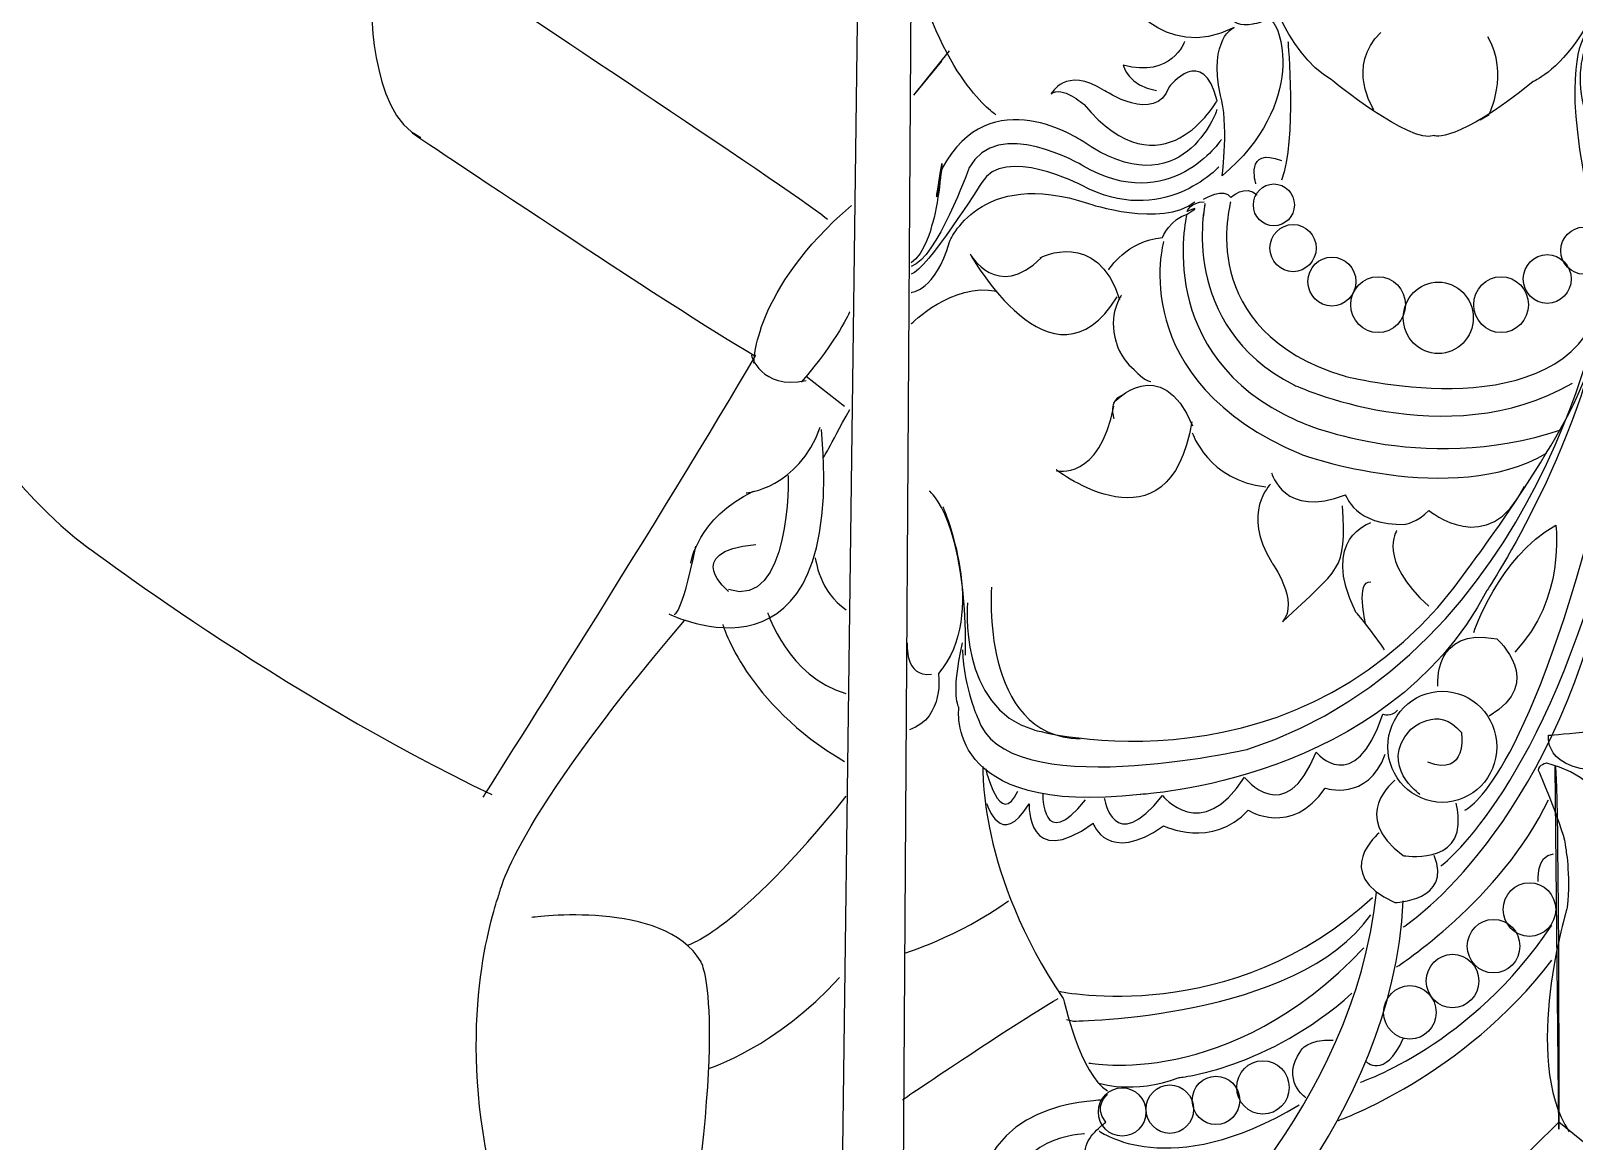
# Model space of a CAD drawing. Header units: inches. Extents: x -172 to 397, y -177 to 127.
# Drawn here: x 348.832 to 351.168, y -69.355 to -67.674 of the extents above; entities that cross this region are included whole.
import ezdxf

# ---------------------------------------------------------------- set-up
doc = ezdxf.new("R2010")
doc.units = ezdxf.units.IN
doc.header["$MEASUREMENT"] = 0

# ---------------------------------------------------------------- blocks, each defined once
blk = doc.blocks.new('TITLE BLOCK NEW 29102024')
at = {"color": 4}
for p, q in [((-528.3597, -67.133), (-528.3752, -69.4876)), ((-528.4373, -67.1699), (-528.4683, -69.5034)), ((-528.3584, -67.7711), (-528.3041, -67.7039)), ((-528.3584, -67.7711), (-528.3157, -67.7197)), ((-528.5214, -68.1968), (-528.4632, -68.2423)), ((-527.3818, -69.3266), (-527.4595, -69.4032)), ((-527.2939, -69.3978), (-527.3818, -69.3266))]:
    blk.add_line(p, q, dxfattribs=at)
for centre, major_axis, ratio, start_param, end_param in [((-527.5707, -69.0125), (2.4749, 2.4749), 1, 5.497787, 11.780972), ((-527.5681, -69.0092), (2.4109, 2.4109), 1, 5.497787, 11.780972), ((-527.8132, -67.9374), (0, 0.0317), 0.979221, 3.141593, 9.424778), ((-527.7841, -68.0028), (0, 0.0357), 0.978899, 3.141593, 9.424778), ((-527.3437, -68.0067), (0, 0.0356), 0.981812, 3.141593, 9.424778), ((-527.7253, -68.0535), (0, 0.037), 0.979949, 3.141593, 9.424778), ((-527.3993, -68.0496), (0, 0.037), 0.979949, 3.141593, 9.424778), ((-527.6554, -68.0885), (0, 0.0423), 0.978599, 3.141593, 9.424778), ((-527.5642, -68.1084), (0, 0.0541), 0.9798, 3.141593, 9.424778), ((-527.4692, -68.0885), (0, 0.0423), 0.977765, 3.141593, 9.424778), ((-527.5581, -68.7581), (0, 0.0841), 0.980011, 3.141593, 9.424778), ((-527.4262, -69.0045), (0, 0.0406), 0.978575, 3.141593, 9.424778), ((-527.4805, -69.06), (0, 0.0406), 0.979161, 3.141593, 9.424778), ((-527.5426, -69.1128), (0, 0.0405), 0.981718, 3.141593, 9.424778), ((-527.6072, -69.1603), (0, 0.0405), 0.980853, 3.141593, 9.424778), ((-527.8297, -69.2739), (0, 0.0405), 0.981138, 3.141593, 9.424778), ((-528.0428, -69.3111), (0, 0.0366), 0.981982, 3.141593, 9.424778), ((-527.9707, -69.3068), (0, 0.0367), 0.978826, 3.141593, 9.424778), ((-527.9008, -69.2936), (0, 0.0367), 0.978825, 3.141593, 9.424778)]:
    blk.add_ellipse(centre, major_axis=major_axis, ratio=ratio, start_param=start_param, end_param=end_param, dxfattribs=at)
for points, knots in [([(-526.8917, -67.8483), (-526.8917, -67.8483), (-526.6006, -67.5078), (-526.8179, -67.1197), (-527.4854, -65.7814), (-527.5475, -65.6547), (-527.5475, -65.6547), (-527.5475, -65.6547), (-528.1954, -66.8822), (-528.2692, -67.0208), (-528.2692, -67.0208), (-528.3584, -67.2228), (-528.3584, -67.2623)], [0, 0, 0, 0, 1, 1, 1, 2, 2, 2, 3, 3, 3, 4, 4, 4, 4]), ([(-527.863, -67.3389), (-527.863, -67.3389), (-527.8656, -67.6635), (-527.7259, -67.7481), (-527.7259, -67.7481), (-527.607, -67.8457), (-527.5707, -67.8325), (-527.5707, -67.8325), (-527.5371, -67.8457), (-527.4206, -67.7506), (-527.4206, -67.7506), (-527.2758, -67.6926), (-527.2706, -67.3468), (-527.2706, -67.3468), (-527.281, -67.2465), (-527.2914, -67.1858), (-527.2914, -67.1858), (-527.3301, -67.067), (-527.563, -67.0775), (-527.563, -67.0775), (-527.8113, -67.0564), (-527.8242, -67.1673), (-527.8242, -67.1673), (-527.863, -67.3389), (-527.863, -67.3389)], [0, 0, 0, 0, 1, 1, 1, 2, 2, 2, 3, 3, 3, 4, 4, 4, 5, 5, 5, 6, 6, 6, 7, 7, 7, 8, 8, 8, 8]), ([(-527.8216, -67.6557), (-527.8009, -67.6583), (-527.7621, -67.785), (-527.8915, -67.8932), (-527.8915, -67.8932), (-527.8811, -67.8113), (-527.894, -67.7718), (-527.9122, -67.6847), (-527.8734, -67.6688), (-527.8734, -67.6688), (-527.982, -67.7242), (-528.0467, -67.6134), (-528.0467, -67.6134), (-528.0467, -67.6134), (-527.9569, -67.6235), (-527.8915, -67.5818), (-527.8708, -67.5686), (-527.8371, -67.5923), (-527.8371, -67.5923), (-527.812, -67.6331), (-527.8182, -67.6506), (-527.8281, -67.6581), (-527.8355, -67.6635), (-527.8449, -67.6635), (-527.8449, -67.6635), (-527.8837, -67.6715), (-527.8889, -67.6372), (-527.8889, -67.6213)], [0, 0, 0, 0, 1, 1, 1, 2, 2, 2, 3, 3, 3, 4, 4, 4, 5, 5, 5, 6, 6, 6, 7, 7, 7, 8, 8, 8, 9, 9, 9, 9]), ([(-527.3276, -67.682), (-527.3482, -67.6847), (-527.387, -67.8113), (-527.2577, -67.9196), (-527.2577, -67.9196), (-527.268, -67.8378), (-527.2551, -67.7981), (-527.237, -67.7111), (-527.2758, -67.6952), (-527.2758, -67.6952), (-527.1671, -67.7506), (-527.1025, -67.6398), (-527.1025, -67.6398), (-527.1025, -67.6398), (-527.1923, -67.6498), (-527.2577, -67.6081), (-527.2784, -67.5949), (-527.312, -67.6187), (-527.312, -67.6187), (-527.3372, -67.6596), (-527.331, -67.6769), (-527.3211, -67.6844), (-527.3136, -67.69), (-527.3043, -67.69), (-527.3043, -67.69), (-527.2655, -67.6979), (-527.2603, -67.6635), (-527.2603, -67.6477)], [0, 0, 0, 0, 1, 1, 1, 2, 2, 2, 3, 3, 3, 4, 4, 4, 5, 5, 5, 6, 6, 6, 7, 7, 7, 8, 8, 8, 9, 9, 9, 9]), ([(-527.9484, -67.69), (-527.9484, -67.69), (-527.9682, -67.746), (-528.0415, -67.7256), (-528.0415, -67.7256), (-528.033, -67.7588), (-527.9907, -67.7639)], [0, 0, 0, 0, 1, 1, 1, 2, 2, 2, 2]), ([(-527.5009, -67.8088), (-527.5009, -67.8088), (-527.4873, -67.8003), (-527.4873, -67.8003), (-527.4873, -67.8003), (-527.4563, -67.7396), (-527.4892, -67.683)], [0, 0, 0, 0, 1, 1, 1, 2, 2, 2, 2]), ([(-527.3418, -67.68), (-527.3418, -67.68), (-527.3748, -67.7191), (-527.3454, -67.8829), (-527.3438, -67.892), (-527.3419, -67.9016), (-527.3398, -67.9117)], [0, 0, 0, 0, 1, 1, 1, 2, 2, 2, 2]), ([(-527.8992, -67.7797), (-527.8992, -67.7797), (-527.982, -67.9275), (-528.101, -67.785), (-528.101, -67.785), (-528.1346, -67.7559), (-528.1501, -67.7691), (-528.1501, -67.7691), (-528.1295, -67.7269), (-528.0699, -67.7639), (-528.0699, -67.7639), (-527.9923, -67.8167), (-527.9717, -67.7586), (-527.9717, -67.7586), (-527.9199, -67.6926), (-527.8992, -67.7797)], [0, 0, 0, 0, 1, 1, 1, 2, 2, 2, 3, 3, 3, 4, 4, 4, 5, 5, 5, 5]), ([(-527.8992, -67.7929), (-527.8992, -67.7929), (-527.951, -67.946), (-528.1036, -67.8405), (-528.1036, -67.8405), (-528.2433, -67.7454), (-528.3157, -67.8827), (-528.3338, -67.983), (-528.3157, -67.8747), (-528.3157, -67.8747), (-528.3157, -67.8747), (-528.3209, -67.9381), (-528.3313, -67.9698), (-528.3313, -67.9698), (-528.3416, -68.012), (-528.3623, -68.0252)], [0, 0, 0, 0, 1, 1, 1, 2, 2, 2, 3, 3, 3, 4, 4, 4, 5, 5, 5, 5]), ([(-527.8927, -67.8385), (-527.8927, -67.8385), (-527.9704, -67.9553), (-528.1023, -67.878), (-528.1023, -67.878), (-528.2323, -67.8008), (-528.275, -67.882), (-528.275, -67.882), (-528.3235, -68.0186), (-528.3623, -68.0305)], [0, 0, 0, 0, 1, 1, 1, 2, 2, 2, 3, 3, 3, 3]), ([(-527.8966, -67.88), (-527.8966, -67.88), (-527.982, -67.9731), (-528.1043, -67.9077), (-528.1043, -67.9077), (-528.2226, -67.8463), (-528.2555, -67.9037), (-528.2555, -67.9037), (-528.339, -68.0365), (-528.3623, -68.0423)], [0, 0, 0, 0, 1, 1, 1, 2, 2, 2, 3, 3, 3, 3]), ([(-528.3623, -68.07), (-528.3623, -68.07), (-528.3254, -68.0674), (-528.3043, -67.9935), (-528.3043, -67.9935), (-528.2595, -67.88), (-528.0936, -67.9354), (-528.0936, -67.9354), (-527.9829, -67.9724), (-527.9329, -67.9328)], [0, 0, 0, 0, 1, 1, 1, 2, 2, 2, 3, 3, 3, 3]), ([(-527.9199, -67.9289), (-527.9199, -67.9289), (-527.8876, -67.9091), (-527.8785, -67.9262), (-527.8785, -67.9262), (-527.8565, -67.9051), (-527.8384, -67.9222)], [0, 0, 0, 0, 1, 1, 1, 2, 2, 2, 2]), ([(-528.0635, -68.0358), (-528.0635, -68.0358), (-528.035, -67.9909), (-527.982, -67.9869), (-527.982, -67.9869), (-527.9691, -67.9579), (-527.9445, -67.9513), (-527.9174, -67.9354), (-527.9445, -67.9473), (-527.9445, -67.9473), (-527.9445, -67.9473), (-527.9393, -67.9328), (-527.9186, -67.9328)], [0, 0, 0, 0, 1, 1, 1, 2, 2, 2, 3, 3, 3, 4, 4, 4, 4]), ([(-527.9199, -67.9566), (-527.9199, -67.9566), (-527.9174, -67.9354), (-527.9174, -67.9354), (-527.9174, -67.9354), (-527.9587, -68.1202), (-527.7828, -68.21), (-527.7828, -68.21), (-527.5526, -68.3182), (-527.3612, -68.2073)], [0, 0, 0, 0, 1, 1, 1, 2, 2, 2, 3, 3, 3, 3]), ([(-527.8785, -67.9328), (-527.8785, -67.9328), (-527.9355, -68.1281), (-527.7052, -68.1968), (-527.7052, -68.1968), (-527.4, -68.276), (-527.325, -68.107)], [0, 0, 0, 0, 1, 1, 1, 2, 2, 2, 2]), ([(-527.9452, -67.9533), (-527.9452, -67.9533), (-527.9975, -68.1651), (-527.7783, -68.2641), (-527.7783, -68.2641), (-527.592, -68.3493), (-527.3786, -68.278)], [0, 0, 0, 0, 1, 1, 1, 2, 2, 2, 2]), ([(-527.9801, -67.9928), (-527.9801, -67.9928), (-528.0396, -68.2028), (-527.771, -68.3156), (-527.771, -68.3156), (-527.5426, -68.3968), (-527.4006, -68.3136)], [0, 0, 0, 0, 1, 1, 1, 2, 2, 2, 2]), ([(-528.2847, -68.6112), (-528.2821, -68.6719), (-528.2614, -68.7142), (-528.2614, -68.7142), (-528.2226, -68.8462), (-527.8527, -68.7618), (-527.8527, -68.7618), (-527.4051, -68.6165), (-527.312, -68.0648), (-527.312, -68.0648), (-527.3327, -68.2812), (-527.4905, -68.5214), (-527.4905, -68.5214), (-527.6432, -68.8118), (-528.0156, -68.8303), (-528.0156, -68.8303), (-528.3157, -68.8647), (-528.2899, -68.6984), (-528.2899, -68.6984), (-528.2899, -68.6984), (-528.3028, -68.6825), (-528.2847, -68.6007)], [0, 0, 0, 0, 1, 1, 1, 2, 2, 2, 3, 3, 3, 4, 4, 4, 5, 5, 5, 6, 6, 6, 7, 7, 7, 7]), ([(-528.0441, -68.074), (-528.0441, -68.074), (-528.0654, -68.1037), (-528.0518, -68.1453), (-528.0518, -68.1453), (-528.048, -68.1671), (-528.0247, -68.1869), (-528.0247, -68.1869), (-528.0092, -68.2047), (-527.9994, -68.2047)], [0, 0, 0, 0, 1, 1, 1, 2, 2, 2, 3, 3, 3, 3]), ([(-528.2769, -68.5399), (-528.2769, -68.5399), (-528.2924, -68.6984), (-528.176, -68.7326), (-528.176, -68.7326), (-527.7673, -68.8462), (-527.5164, -68.4845), (-527.5164, -68.4845), (-527.356, -68.2707), (-527.3353, -68.1756)], [0, 0, 0, 0, 1, 1, 1, 2, 2, 2, 3, 3, 3, 3]), ([(-527.5241, -68.854), (-527.5241, -68.854), (-527.4413, -68.8224), (-527.3353, -68.4343), (-527.3353, -68.4343), (-527.3172, -68.3393), (-527.3146, -68.2575)], [0, 0, 0, 0, 1, 1, 1, 2, 2, 2, 2]), ([(-529.3945, -70.1423), (-529.9997, -69.2131), (-529.7566, -68.2997), (-529.7566, -68.2997), (-530.1032, -68.833), (-530.1912, -70.1635), (-530.1912, -70.1635), (-530.217, -70.628), (-530.5016, -70.6597), (-530.5016, -70.6597), (-530.5016, -70.6597), (-530.1317, -70.6478), (-529.8368, -70.145), (-529.8368, -70.145), (-529.6816, -70.2637), (-529.5496, -70.2836)], [0, 0, 0, 0, 1, 1, 1, 2, 2, 2, 3, 3, 3, 4, 4, 4, 5, 5, 5, 5]), ([(-527.8165, -68.3433), (-527.8165, -68.3433), (-527.7976, -68.4133), (-527.7048, -68.3763), (-527.7048, -68.3763), (-527.69, -68.4238), (-527.6147, -68.4212), (-527.6147, -68.4212), (-527.5966, -68.4185), (-527.5784, -68.4), (-527.5784, -68.4), (-527.4879, -68.4766), (-527.4336, -68.3631)], [0, 0, 0, 0, 1, 1, 1, 2, 2, 2, 3, 3, 3, 4, 4, 4, 4]), ([(-527.8183, -68.3604), (-527.8183, -68.3604), (-527.8628, -68.4034), (-527.8163, -68.479), (-527.8163, -68.479), (-527.7738, -68.5383), (-527.8001, -68.569), (-527.7132, -68.4852), (-527.7031, -68.4933), (-527.7091, -68.3932)], [0, 0, 0, 0, 1, 1, 1, 2, 2, 2, 3, 3, 3, 3]), ([(-528.3143, -68.3948), (-528.3143, -68.3948), (-528.2434, -68.5566), (-528.321, -68.647), (-528.321, -68.647), (-528.3109, -68.7136), (-528.3649, -68.7326)], [0, 0, 0, 0, 1, 1, 1, 2, 2, 2, 2]), ([(-527.6457, -68.6112), (-527.6587, -68.5901), (-527.6897, -68.5531), (-527.6897, -68.5531), (-527.744, -68.4423), (-527.6664, -68.4185), (-527.6664, -68.4185)], [0, 0, 0, 0, 1, 1, 1, 2, 2, 2, 2]), ([(-527.5105, -68.5848), (-527.5105, -68.5848), (-527.4737, -68.472), (-527.3864, -68.4225), (-527.3864, -68.4225), (-527.3709, -68.5353), (-527.4485, -68.6145)], [0, 0, 0, 0, 1, 1, 1, 2, 2, 2, 2]), ([(-528.9139, -69.7153), (-529.0404, -69.6609), (-528.9741, -69.4904), (-528.9741, -69.4904), (-529.0542, -69.2535), (-529.0107, -69.0621), (-528.9926, -69.0013), (-528.9887, -68.988), (-528.986, -68.981), (-528.986, -68.981), (-528.986, -68.981), (-528.9699, -68.8775), (-528.7057, -68.567)], [0, 0, 0, 0, 1, 1, 1, 2, 2, 2, 3, 3, 3, 4, 4, 4, 4]), ([(-527.5649, -68.666), (-527.5649, -68.666), (-527.5726, -68.5749), (-527.4756, -68.5948), (-527.4756, -68.5948), (-527.4, -68.66), (-527.4873, -68.7116)], [0, 0, 0, 0, 1, 1, 1, 2, 2, 2, 2]), ([(-527.592, -68.8303), (-527.592, -68.8303), (-527.6541, -68.7868), (-527.6075, -68.7333), (-527.6075, -68.7333), (-527.5642, -68.6917), (-527.5293, -68.7366), (-527.5293, -68.7366), (-527.519, -68.805), (-527.5798, -68.7815)], [0, 0, 0, 0, 1, 1, 1, 2, 2, 2, 3, 3, 3, 3]), ([(-528.07, -68.8357), (-528.07, -68.8357), (-528.0557, -68.9267), (-527.982, -68.8317), (-527.982, -68.8317), (-527.9225, -68.9069), (-527.8578, -68.804), (-527.8578, -68.804), (-527.7957, -68.8847), (-527.7492, -68.766), (-527.7492, -68.766), (-527.691, -68.8372), (-527.6483, -68.7086), (-527.6483, -68.7086), (-527.6357, -68.7136), (-527.626, -68.7026)], [0, 0, 0, 0, 1, 1, 1, 2, 2, 2, 3, 3, 3, 4, 4, 4, 5, 5, 5, 5]), ([(-527.2525, -68.9808), (-527.2499, -68.9571), (-527.237, -68.9174), (-527.237, -68.9174), (-527.2396, -68.862), (-527.2241, -68.8198), (-527.2241, -68.8198), (-527.2473, -68.8118), (-527.2732, -68.7908), (-527.2732, -68.7908), (-527.4077, -68.8092), (-527.3974, -68.7406), (-527.3974, -68.7406), (-527.3974, -68.7406), (-527.3043, -68.7326), (-527.2629, -68.7274), (-527.2629, -68.7274), (-527.1878, -68.7749), (-527.1801, -68.7749)], [0, 0, 0, 0, 1, 1, 1, 2, 2, 2, 3, 3, 3, 4, 4, 4, 5, 5, 5, 6, 6, 6, 6]), ([(-528.2536, -68.7881), (-528.2536, -68.7881), (-528.2614, -68.9491), (-528.132, -69.1391), (-528.132, -69.1391), (-528.1062, -69.2553), (-528.0648, -69.2791)], [0, 0, 0, 0, 1, 1, 1, 2, 2, 2, 2]), ([(-528.2478, -68.8442), (-528.2478, -68.8442), (-528.2264, -68.9154), (-528.1838, -68.8442), (-528.1838, -68.8442), (-528.1877, -68.9471), (-528.0868, -68.8739), (-528.0868, -68.8739), (-528.0654, -68.9372), (-527.9801, -68.8779), (-527.9801, -68.8779), (-527.9064, -68.9134), (-527.852, -68.854), (-527.852, -68.854), (-527.7861, -68.8957), (-527.7356, -68.8205), (-527.7356, -68.8205), (-527.6716, -68.8422), (-527.6444, -68.769)], [0, 0, 0, 0, 1, 1, 1, 2, 2, 2, 3, 3, 3, 4, 4, 4, 5, 5, 5, 6, 6, 6, 6]), ([(-527.1956, -69.1284), (-527.1956, -69.1284), (-527.1904, -69.0486), (-527.2603, -68.9769), (-527.2603, -68.9769), (-527.2887, -68.9424), (-527.2914, -68.8998), (-527.2914, -68.8998), (-527.2914, -68.812), (-527.4, -68.7828), (-527.4, -68.7828), (-527.4129, -68.7855), (-527.4129, -68.7934), (-527.4129, -68.7934), (-527.3715, -68.8892), (-527.3715, -68.9105), (-527.3715, -68.9105), (-527.3638, -68.9503), (-527.3689, -69.0009), (-527.3689, -69.0009), (-527.4388, -69.2294), (-527.3663, -69.3411)], [0, 0, 0, 0, 1, 1, 1, 2, 2, 2, 3, 3, 3, 4, 4, 4, 5, 5, 5, 6, 6, 6, 7, 7, 7, 7]), ([(-527.3818, -69.3371), (-527.3818, -68.7881), (-527.3871, -68.7881), (-527.3871, -68.7881), (-527.3871, -68.7881), (-527.3818, -69.3371), (-527.3818, -69.3371)], [0, 0, 0, 0, 1, 1, 1, 2, 2, 2, 2]), ([(-527.6302, -68.8092), (-527.6302, -68.8092), (-527.7, -68.862), (-527.6173, -68.9228), (-527.6173, -68.9228), (-527.5276, -68.9387), (-527.534, -68.8622), (-527.5344, -68.8565), (-527.5355, -68.8503), (-527.5371, -68.8435)], [0, 0, 0, 0, 1, 1, 1, 2, 2, 2, 3, 3, 3, 3]), ([(-527.6535, -68.8884), (-527.6535, -68.8884), (-527.7285, -68.9491), (-527.6302, -68.994), (-527.6302, -68.994), (-527.5422, -68.9913), (-527.5707, -68.9228)], [0, 0, 0, 0, 1, 1, 1, 2, 2, 2, 2]), ([(-528.7076, -69.5748), (-528.6378, -69.1511), (-528.6805, -69.0837), (-528.6805, -69.0837), (-528.7363, -68.9887), (-528.9365, -69.0165), (-528.9365, -69.0165)], [0, 0, 0, 0, 1, 1, 1, 2, 2, 2, 2]), ([(-528.0754, -69.293), (-528.087, -69.295), (-528.2557, -69.295), (-528.2634, -69.4566), (-528.2634, -69.4566), (-528.2864, -69.5751), (-528.1732, -69.6282), (-528.1732, -69.6282), (-528.0237, -69.6756), (-527.9125, -69.5789), (-527.9125, -69.5789), (-527.6326, -69.3266), (-527.6173, -68.9913)], [0, 0, 0, 0, 1, 1, 1, 2, 2, 2, 3, 3, 3, 4, 4, 4, 4]), ([(-528.0998, -69.3443), (-528.0998, -69.3443), (-528.2148, -69.3457), (-528.2109, -69.4581), (-528.2109, -69.4581), (-528.2301, -69.5443), (-528.1573, -69.5786), (-528.1573, -69.5786), (-528.0539, -69.6091), (-527.9632, -69.543), (-527.9632, -69.543), (-527.6912, -69.3072), (-527.658, -68.9788)], [0, 0, 0, 0, 1, 1, 1, 2, 2, 2, 3, 3, 3, 4, 4, 4, 4]), ([(-528.1269, -69.1708), (-528.1269, -69.1708), (-528.1165, -69.1735), (-528.1165, -69.1735), (-528.1165, -69.1735), (-527.7776, -69.1708), (-527.6664, -69.0125)], [0, 0, 0, 0, 1, 1, 1, 2, 2, 2, 2]), ([(-528.079, -69.2672), (-528.079, -69.2672), (-528.0263, -69.285), (-527.9566, -69.259), (-527.9566, -69.259), (-527.8229, -69.2461), (-527.6949, -69.1313)], [0, 0, 0, 0, 1, 1, 1, 2, 2, 2, 2]), ([(-527.7647, -69.2896), (-527.7647, -69.2896), (-527.8035, -69.2632), (-527.7725, -69.2183), (-527.7725, -69.2183), (-527.7621, -69.1999), (-527.7233, -69.2025)], [0, 0, 0, 0, 1, 1, 1, 2, 2, 2, 2]), ([(-528.1644, -69.5681), (-528.1838, -69.5219), (-528.1424, -69.5087), (-528.1424, -69.5087), (-528.1618, -69.4533), (-528.0997, -69.4507), (-528.0997, -69.4507), (-528.1178, -69.4097), (-528.0959, -69.382), (-528.0959, -69.382), (-528.1072, -69.361), (-528.0823, -69.3382), (-528.0718, -69.3299), (-528.071, -69.3293), (-528.0702, -69.3287), (-528.0696, -69.3282), (-528.0682, -69.3272), (-528.0674, -69.3266), (-528.0674, -69.3266), (-528.0881, -69.3029), (-528.0648, -69.2844), (-528.0648, -69.2844)], [0, 0, 0, 0, 1, 1, 1, 2, 2, 2, 3, 3, 3, 4, 4, 4, 5, 5, 5, 6, 6, 6, 7, 7, 7, 7])]:
    blk.add_open_spline(points, degree=3, knots=knots, dxfattribs=at)
for points in [[(-529.9376, -67.1567), (-529.9376, -67.1567), (-530.0877, -68.097), (-529.6065, -68.4582)], [(-528.2342, -67.8008), (-528.2342, -67.8008), (-528.3196, -67.7454), (-528.3623, -67.5553)], [(-529.1797, -67.62), (-529.1797, -67.62), (-529.1849, -67.7988), (-529.1047, -67.8352)], [(-528.9896, -67.62), (-528.9896, -67.62), (-528.5166, -67.9333), (-528.489, -67.9592)], [(-527.7919, -67.69), (-527.7919, -67.69), (-527.7783, -67.8385), (-527.8016, -67.8999)], [(-527.6619, -67.7929), (-527.6619, -67.7929), (-527.7046, -67.7276), (-527.6512, -67.6761)], [(-529.1176, -67.8285), (-529.1176, -67.8285), (-528.7201, -68.0956), (-528.6003, -68.1651)], [(-527.8404, -67.9057), (-527.8404, -67.9057), (-527.8578, -67.8483), (-527.8016, -67.8702)], [(-528.6003, -68.177), (-528.6003, -68.177), (-528.6027, -68.0679), (-528.4528, -67.9381)], [(-528.1669, -68.0173), (-528.1669, -68.0173), (-528.0808, -67.9725), (-528.0467, -68.0808)], [(-528.273, -68.012), (-528.273, -68.012), (-528.2318, -68.0837), (-528.1657, -68.0178)], [(-528.273, -68.012), (-528.273, -68.012), (-528.1484, -68.2354), (-528.0506, -68.0768)], [(-528.3623, -68.1176), (-528.3623, -68.1176), (-528.3004, -68.0542), (-528.2323, -68.0681)], [(-528.4554, -68.0991), (-528.4554, -68.0991), (-528.4723, -68.1407), (-528.5291, -68.206)], [(-529.0103, -68.8343), (-529.0103, -68.8343), (-528.728, -68.3896), (-528.5977, -68.1651)], [(-528.6041, -68.1651), (-528.6041, -68.1651), (-528.5904, -68.2175), (-528.5214, -68.2034)], [(-528.0557, -68.2369), (-528.0557, -68.2369), (-527.9843, -68.1581), (-527.9364, -68.272)], [(-528.0552, -68.2612), (-528.0552, -68.2612), (-528.0637, -68.2317), (-528.043, -68.2255)], [(-528.4955, -68.3209), (-528.4955, -68.3209), (-528.4864, -68.3053), (-528.4554, -68.247)], [(-528.1421, -68.3402), (-528.1421, -68.3402), (-528.0773, -68.3555), (-528.0557, -68.2423)], [(-528.6119, -68.3736), (-528.6119, -68.3736), (-528.5336, -68.367), (-528.5, -68.274)], [(-527.9374, -68.266), (-527.9713, -68.4719), (-528.143, -68.3384), (-528.143, -68.3384)], [(-528.729, -68.5568), (-528.729, -68.5568), (-528.4612, -68.6915), (-528.4981, -68.2773)], [(-527.9368, -68.2826), (-527.9368, -68.2826), (-527.9122, -68.3551), (-527.8255, -68.3644)], [(-528.5485, -68.3473), (-528.5485, -68.3473), (-528.5437, -68.551), (-528.6391, -68.52)], [(-528.696, -68.4799), (-528.696, -68.4799), (-528.6865, -68.4122), (-528.6009, -68.371)], [(-528.28, -68.6192), (-528.2777, -68.4144), (-528.3343, -68.371), (-528.3343, -68.371)], [(-527.627, -68.4304), (-527.627, -68.4304), (-527.658, -68.474), (-527.5784, -68.5453)], [(-529.6195, -68.4482), (-529.6195, -68.4482), (-529.3139, -68.6798), (-528.9973, -68.8303)], [(-528.7212, -68.5571), (-528.7212, -68.5571), (-528.7115, -68.566), (-528.6882, -68.4542)], [(-528.6384, -68.5228), (-528.6384, -68.5228), (-528.7129, -68.4634), (-528.5977, -68.4515)], [(-527.5604, -68.9386), (-527.5604, -68.9386), (-527.4155, -68.833), (-527.312, -68.4582)], [(-528.5075, -68.472), (-528.5075, -68.472), (-528.5012, -68.5243), (-528.4608, -68.5505)], [(-527.6742, -68.5716), (-527.6742, -68.5716), (-527.6897, -68.5056), (-527.6664, -68.5082)], [(-528.2407, -68.5162), (-528.2407, -68.5162), (-528.2585, -68.743), (-528.1062, -68.7459)], [(-528.5795, -68.5551), (-528.5795, -68.5551), (-528.5485, -68.6524), (-528.4612, -68.6772)], [(-527.6173, -69.031), (-527.6173, -69.031), (-527.4129, -68.9016), (-527.3172, -68.5321)], [(-528.6475, -68.573), (-528.6475, -68.573), (-528.6127, -68.6931), (-528.4632, -68.7802)], [(-528.3681, -68.6007), (-528.3681, -68.6007), (-528.3734, -68.6532), (-528.3313, -68.6482)], [(-528.2497, -68.7908), (-528.2497, -68.7908), (-528.2278, -68.8844), (-528.2006, -68.825)], [(-528.6999, -69.058), (-528.6999, -69.058), (-528.6276, -69.0395), (-528.4606, -68.833)], [(-528.1631, -68.829), (-528.1631, -68.829), (-528.1644, -68.9214), (-528.0984, -68.8382)], [(-527.6276, -69.0917), (-527.6276, -69.0917), (-527.4685, -68.9887), (-527.3974, -68.8382)], [(-527.4129, -68.9623), (-527.4129, -68.9623), (-527.4168, -68.9227), (-527.3896, -68.9201)], [(-528.3726, -69.0706), (-528.3726, -69.0706), (-528.2924, -69.0468), (-528.2148, -68.9913)], [(-528.1372, -69.1286), (-528.1372, -69.1286), (-527.876, -69.184), (-527.6638, -68.9861)], [(-527.6819, -69.2659), (-527.6819, -69.2659), (-527.5138, -69.2105), (-527.3922, -69.0283)], [(-528.0932, -69.2369), (-528.0932, -69.2369), (-527.8811, -69.2791), (-527.6768, -69.0627)], [(-527.7156, -69.324), (-527.7156, -69.324), (-527.5267, -69.258), (-527.3922, -69.0811)], [(-528.6675, -69.2447), (-528.6675, -69.2447), (-528.5666, -69.2131), (-528.4709, -69.1076)], [(-528.3752, -69.2923), (-528.3752, -69.2923), (-528.2122, -69.1815), (-528.1398, -69.1391)], [(-527.6742, -69.2342), (-527.6742, -69.2342), (-527.6457, -69.2632), (-527.6173, -69.1999)], [(-528.0777, -69.3398), (-528.0777, -69.3398), (-527.9716, -69.419), (-527.775, -69.3002)], [(-528.5718, -69.5791), (-528.5718, -69.5791), (-528.3466, -69.3268), (-528.2834, -69.6342)]]:
    blk.add_open_spline(points, degree=3, dxfattribs=at)

msp = doc.modelspace()

# ---------------------------------------------------------------- block references
at = {"color": 1}
msp.add_blockref('TITLE BLOCK NEW 29102024', (878.5269, 0), dxfattribs=at)

doc.saveas('drawing.dxf')
